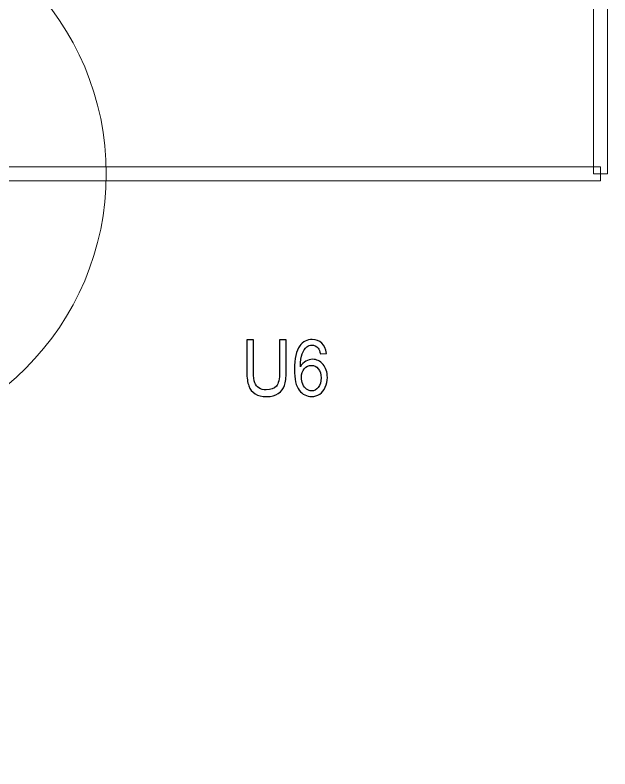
# Model space of a CAD drawing. Header units: millimetres. Extents: x -69 to 39, y -9 to 54.
# Drawn here: x 2.09 to 7.51, y 22.92 to 29.79 of the extents above; entities that cross this region are included whole.
import ezdxf

# ---------------------------------------------------------------- set-up
doc = ezdxf.new("R2010")
doc.units = ezdxf.units.MM
doc.header["$MEASUREMENT"] = 0
for name, color, linetype in [('BG_OUTLINE', 7, 'Continuous'), ('PG_SILKSCREEN_TOP', 7, 'Continuous'), ('PIN_BOTTOM', 7, 'Continuous'), ('PIN_TOP', 7, 'Continuous'), ('RD_SILKSCREEN_TOP', 7, 'Continuous')]:
    doc.layers.add(name, color=color, linetype=linetype)

msp = doc.modelspace()

# ---------------------------------------------------------------- linework, layer by layer
at = {"layer": 'BG_OUTLINE', "color": 176, "lineweight": 9}
msp.add_open_spline([(22.1252, -9.4051), (22.1252, -9.4051), (-56.3279, -9.4051), (-56.3279, -9.4051), (-56.3279, -9.4051), (-56.3279, -9.4051), (-56.3279, 41.6488), (-56.3279, 41.6488), (-56.3279, 41.6488), (-56.3279, 41.6488), (22.3259, 41.6488), (22.3259, 41.6488), (22.3259, 41.6488), (22.9318, 41.6492), (23.513, 41.4088), (23.9418, 40.9807), (23.9418, 40.9807), (24.3705, 40.5525), (24.6115, 39.9687), (24.6119, 39.3628), (24.6119, 39.3628), (24.6119, 39.3628), (24.6119, -7.1191), (24.6119, -7.1191), (24.6119, -7.1191), (24.6123, -7.725), (24.372, -8.3063), (23.9438, -8.735), (23.9438, -8.735), (23.5156, -9.1637), (22.9318, -9.4047), (22.3259, -9.4051), (22.3259, -9.4051), (22.3259, -9.4051), (22.1252, -9.4051), (22.1252, -9.4051)], degree=3, knots=[0, 0, 0, 0, 0.111111, 0.111111, 0.111111, 0.111111, 0.222222, 0.222222, 0.222222, 0.222222, 0.333333, 0.333333, 0.333333, 0.333333, 0.444444, 0.444444, 0.444444, 0.444444, 0.555556, 0.555556, 0.555556, 0.555556, 0.666667, 0.666667, 0.666667, 0.666667, 0.777778, 0.777778, 0.777778, 0.777778, 0.888889, 0.888889, 0.888889, 0.888889, 1, 1, 1, 1], dxfattribs=at)
at = {"layer": 'PG_SILKSCREEN_TOP', "lineweight": 9}
for points in [[(7.3585, 38.3404), (7.3585, 38.3404), (7.4855, 38.3404), (7.4855, 38.3404), (7.4855, 38.3404), (7.4855, 38.3404), (7.4855, 28.3404), (7.4855, 28.3404), (7.4855, 28.3404), (7.4855, 28.3404), (7.3585, 28.3404), (7.3585, 28.3404), (7.3585, 28.3404), (7.3585, 28.3404), (7.3585, 38.3404), (7.3585, 38.3404)], [(7.422, 28.4039), (7.422, 28.4039), (7.422, 28.2769), (7.422, 28.2769), (7.422, 28.2769), (7.422, 28.2769), (-4.5783, 28.2769), (-4.5783, 28.2769), (-4.5783, 28.2769), (-4.5783, 28.2769), (-4.5783, 28.4039), (-4.5783, 28.4039), (-4.5783, 28.4039), (-4.5783, 28.4039), (7.422, 28.4039), (7.422, 28.4039)]]:
    msp.add_open_spline(points, degree=3, knots=[0, 0, 0, 0, 0.25, 0.25, 0.25, 0.25, 0.5, 0.5, 0.5, 0.5, 0.75, 0.75, 0.75, 0.75, 1, 1, 1, 1], dxfattribs=at)
at = {"layer": 'PIN_BOTTOM', "color": 9, "lineweight": 9}
msp.add_open_spline([(2.922, 28.3404), (2.922, 29.7212), (1.8027, 30.8404), (0.422, 30.8404), (0.422, 30.8404), (-0.9587, 30.8404), (-2.078, 29.7212), (-2.078, 28.3405), (-2.078, 28.3405), (-2.078, 26.9597), (-0.9588, 25.8405), (0.422, 25.8405), (0.422, 25.8405), (1.8027, 25.8404), (2.922, 26.9597), (2.922, 28.3404)], degree=3, knots=[0, 0, 0, 0, 0.25, 0.25, 0.25, 0.25, 0.5, 0.5, 0.5, 0.5, 0.75, 0.75, 0.75, 0.75, 1, 1, 1, 1], dxfattribs=at)
at = {"layer": 'PIN_TOP', "color": 8, "lineweight": 9}
msp.add_open_spline([(2.922, 28.3404), (2.922, 29.7212), (1.8027, 30.8404), (0.422, 30.8404), (0.422, 30.8404), (-0.9587, 30.8404), (-2.078, 29.7212), (-2.078, 28.3405), (-2.078, 28.3405), (-2.078, 26.9597), (-0.9588, 25.8405), (0.422, 25.8405), (0.422, 25.8405), (1.8027, 25.8404), (2.922, 26.9597), (2.922, 28.3404)], degree=3, knots=[0, 0, 0, 0, 0.25, 0.25, 0.25, 0.25, 0.5, 0.5, 0.5, 0.5, 0.75, 0.75, 0.75, 0.75, 1, 1, 1, 1], dxfattribs=at)
at = {"layer": 'RD_SILKSCREEN_TOP', "color": 1}
for points, knots in [([(4.4994, 26.8308), (4.4994, 26.8308), (4.5597, 26.8308), (4.5597, 26.8308), (4.5597, 26.8308), (4.5597, 26.8308), (4.5597, 26.5366), (4.5597, 26.5366), (4.5597, 26.5366), (4.5597, 26.4855), (4.5544, 26.4449), (4.5441, 26.4147), (4.5441, 26.4147), (4.5337, 26.3846), (4.5151, 26.3602), (4.4881, 26.3414), (4.4881, 26.3414), (4.4611, 26.3224), (4.4258, 26.313), (4.3819, 26.313), (4.3819, 26.313), (4.3394, 26.313), (4.3045, 26.3212), (4.2775, 26.3377), (4.2775, 26.3377), (4.2504, 26.3541), (4.231, 26.3779), (4.2195, 26.4091), (4.2195, 26.4091), (4.2078, 26.4402), (4.2021, 26.4827), (4.2021, 26.5366), (4.2021, 26.5366), (4.2021, 26.5366), (4.2021, 26.8308), (4.2021, 26.8308), (4.2021, 26.8308), (4.2021, 26.8308), (4.2623, 26.8308), (4.2623, 26.8308), (4.2623, 26.8308), (4.2623, 26.8308), (4.2623, 26.537), (4.2623, 26.537), (4.2623, 26.537), (4.2623, 26.4927), (4.2659, 26.4601), (4.2733, 26.4393), (4.2733, 26.4393), (4.2806, 26.4183), (4.2933, 26.4022), (4.311, 26.3908), (4.311, 26.3908), (4.329, 26.3794), (4.3509, 26.3737), (4.3767, 26.3737), (4.3767, 26.3737), (4.4209, 26.3737), (4.4525, 26.385), (4.4713, 26.4075), (4.4713, 26.4075), (4.4901, 26.4299), (4.4994, 26.4731), (4.4994, 26.537), (4.4994, 26.537), (4.4994, 26.537), (4.4994, 26.8308), (4.4994, 26.8308)], [0, 0, 0, 0, 0.058824, 0.058824, 0.058824, 0.058824, 0.117647, 0.117647, 0.117647, 0.117647, 0.176471, 0.176471, 0.176471, 0.176471, 0.235294, 0.235294, 0.235294, 0.235294, 0.294118, 0.294118, 0.294118, 0.294118, 0.352941, 0.352941, 0.352941, 0.352941, 0.411765, 0.411765, 0.411765, 0.411765, 0.470588, 0.470588, 0.470588, 0.470588, 0.529412, 0.529412, 0.529412, 0.529412, 0.588235, 0.588235, 0.588235, 0.588235, 0.647059, 0.647059, 0.647059, 0.647059, 0.705882, 0.705882, 0.705882, 0.705882, 0.764706, 0.764706, 0.764706, 0.764706, 0.823529, 0.823529, 0.823529, 0.823529, 0.882353, 0.882353, 0.882353, 0.882353, 0.941176, 0.941176, 0.941176, 0.941176, 1, 1, 1, 1]), ([(4.9267, 26.7061), (4.9267, 26.7061), (4.8712, 26.7012), (4.8712, 26.7012), (4.8712, 26.7012), (4.8662, 26.7258), (4.8593, 26.7437), (4.8502, 26.7547), (4.8502, 26.7547), (4.8351, 26.7726), (4.8164, 26.7815), (4.7943, 26.7815), (4.7943, 26.7815), (4.7765, 26.7815), (4.761, 26.7759), (4.7475, 26.7648), (4.7475, 26.7648), (4.73, 26.7504), (4.7161, 26.7295), (4.706, 26.702), (4.706, 26.702), (4.6959, 26.6745), (4.6906, 26.6352), (4.6902, 26.5843), (4.6902, 26.5843), (4.7037, 26.6071), (4.72, 26.6242), (4.7395, 26.6353), (4.7395, 26.6353), (4.7588, 26.6464), (4.7793, 26.6519), (4.8005, 26.6519), (4.8005, 26.6519), (4.8379, 26.6519), (4.8695, 26.6366), (4.8956, 26.6059), (4.8956, 26.6059), (4.9218, 26.5752), (4.9348, 26.5357), (4.9348, 26.4871), (4.9348, 26.4871), (4.9348, 26.455), (4.9287, 26.4254), (4.9163, 26.3979), (4.9163, 26.3979), (4.9041, 26.3705), (4.8871, 26.3494), (4.8656, 26.3349), (4.8656, 26.3349), (4.8442, 26.3203), (4.8198, 26.313), (4.7925, 26.313), (4.7925, 26.313), (4.746, 26.313), (4.708, 26.3321), (4.6787, 26.3705), (4.6787, 26.3705), (4.6493, 26.4088), (4.6347, 26.472), (4.6347, 26.56), (4.6347, 26.56), (4.6347, 26.6583), (4.6509, 26.7298), (4.6834, 26.7745), (4.6834, 26.7745), (4.7117, 26.8134), (4.7497, 26.8329), (4.7978, 26.8329), (4.7978, 26.8329), (4.8335, 26.8329), (4.8628, 26.8217), (4.8856, 26.7992), (4.8856, 26.7992), (4.9085, 26.7767), (4.9221, 26.7457), (4.9267, 26.7061)], [0, 0, 0, 0, 0.052632, 0.052632, 0.052632, 0.052632, 0.105263, 0.105263, 0.105263, 0.105263, 0.157895, 0.157895, 0.157895, 0.157895, 0.210526, 0.210526, 0.210526, 0.210526, 0.263158, 0.263158, 0.263158, 0.263158, 0.315789, 0.315789, 0.315789, 0.315789, 0.368421, 0.368421, 0.368421, 0.368421, 0.421053, 0.421053, 0.421053, 0.421053, 0.473684, 0.473684, 0.473684, 0.473684, 0.526316, 0.526316, 0.526316, 0.526316, 0.578947, 0.578947, 0.578947, 0.578947, 0.631579, 0.631579, 0.631579, 0.631579, 0.684211, 0.684211, 0.684211, 0.684211, 0.736842, 0.736842, 0.736842, 0.736842, 0.789474, 0.789474, 0.789474, 0.789474, 0.842105, 0.842105, 0.842105, 0.842105, 0.894737, 0.894737, 0.894737, 0.894737, 0.947368, 0.947368, 0.947368, 0.947368, 1, 1, 1, 1]), ([(4.6988, 26.4867), (4.6988, 26.4651), (4.7029, 26.4445), (4.7112, 26.4248), (4.7112, 26.4248), (4.7193, 26.4051), (4.7307, 26.3902), (4.7454, 26.3799), (4.7454, 26.3799), (4.76, 26.3696), (4.7754, 26.3644), (4.7916, 26.3644), (4.7916, 26.3644), (4.8152, 26.3644), (4.8354, 26.375), (4.8523, 26.3964), (4.8523, 26.3964), (4.8693, 26.4177), (4.8777, 26.4466), (4.8777, 26.4831), (4.8777, 26.4831), (4.8777, 26.5183), (4.8694, 26.5461), (4.8526, 26.5664), (4.8526, 26.5664), (4.8359, 26.5866), (4.8148, 26.5967), (4.7895, 26.5967), (4.7895, 26.5967), (4.7642, 26.5967), (4.7428, 26.5866), (4.7252, 26.5664), (4.7252, 26.5664), (4.7077, 26.5461), (4.6988, 26.5195), (4.6988, 26.4867)], [0, 0, 0, 0, 0.111111, 0.111111, 0.111111, 0.111111, 0.222222, 0.222222, 0.222222, 0.222222, 0.333333, 0.333333, 0.333333, 0.333333, 0.444444, 0.444444, 0.444444, 0.444444, 0.555556, 0.555556, 0.555556, 0.555556, 0.666667, 0.666667, 0.666667, 0.666667, 0.777778, 0.777778, 0.777778, 0.777778, 0.888889, 0.888889, 0.888889, 0.888889, 1, 1, 1, 1])]:
    msp.add_open_spline(points, degree=3, knots=knots, dxfattribs=at)

doc.saveas('drawing.dxf')
